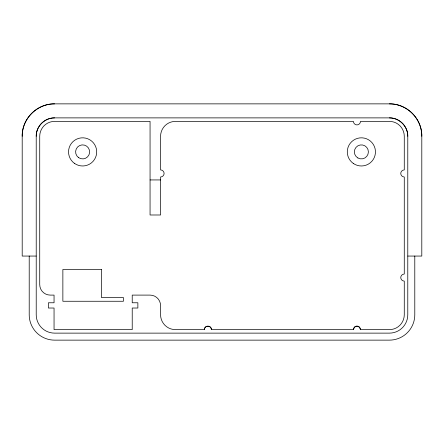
<?xml version="1.0" encoding="UTF-8"?>
<svg xmlns="http://www.w3.org/2000/svg" width="444" height="444" viewBox="0 0 444 444"><rect width="100%" height="100%" fill="white"/><g stroke="black" fill="none" stroke-linecap="round" stroke-linejoin="round"><path stroke-width="0.67" d="M204.395 329.626C204.185 325.125 211.616 325.125 211.405 329.626L353.446 329.626A3.508 3.508 0 0 1 356.954 326.118L359.44 327.156L360.456 329.626L389.399 329.626A14.874 14.874 0 0 0 404.273 314.752L404.273 281.069A3.508 3.508 0 0 1 400.771 277.567A3.508 3.508 0 0 1 404.273 274.059L404.273 176.951A3.508 3.508 0 0 1 400.771 173.449A3.508 3.508 0 0 1 404.273 169.941L404.273 136.258A14.874 14.874 0 0 0 389.399 121.384L360.456 121.384A3.508 3.508 0 0 1 356.954 124.892A3.508 3.508 0 0 1 353.446 121.384L175.452 121.384A14.874 14.874 0 0 0 160.578 136.258L160.578 169.941A3.508 3.508 0 0 1 164.086 173.449A3.508 3.508 0 0 1 160.578 176.951L160.578 214.99L150.061 214.99L150.061 121.384L54.601 121.384A14.874 14.874 0 0 0 39.727 136.258L39.727 284.582A10.517 10.517 0 0 0 50.244 295.099L54.051 295.099L54.051 302.769L48.413 302.769L48.413 308.025L54.051 308.025L54.051 329.615L132.223 329.626L132.223 308.025L137.868 308.025L137.868 302.769L132.223 302.769L132.223 295.099L150.061 295.099A10.517 10.517 0 0 1 160.578 305.611L160.578 314.752A14.874 14.874 0 0 0 175.452 329.626L204.395 329.626A3.508 3.508 0 0 1 207.897 326.118A3.508 3.508 0 0 1 211.405 329.626M353.446 329.626L354.462 327.156L356.954 326.118A3.508 3.508 0 0 1 360.456 329.626M36.219 256.06L22.2 256.06L22.2 136.258C21.717 118.903 37.318 103.446 54.601 103.863L389.399 103.863C406.682 103.446 422.283 118.903 421.8 136.258L421.8 256.06L407.781 256.06M36.219 136.258C35.953 126.418 44.805 117.66 54.601 117.882L389.399 117.882C399.195 117.66 408.047 126.418 407.781 136.258L407.781 314.752A18.376 18.376 0 0 1 389.399 333.128L54.601 333.128A18.376 18.376 0 0 1 36.219 314.752L36.219 136.258A18.376 18.376 0 0 1 54.601 117.882M150.061 179.937L160.578 179.937M414.79 256.06L414.79 314.752A25.391 25.391 0 0 1 389.399 340.137L54.601 340.137A25.391 25.391 0 0 1 29.21 314.752L29.21 256.06M389.399 117.882A18.376 18.376 0 0 1 407.781 136.258M389.399 103.863A32.401 32.401 0 0 1 421.8 136.258M22.2 136.258A32.401 32.401 0 0 1 54.601 103.863M101.421 269.48L62.865 269.48L62.865 301.26L123.41 301.26L123.41 297.524L101.421 297.524L101.421 269.48M357.875 157.964A7.01 7.01 0 0 0 368.387 151.892A7.01 7.01 0 0 0 357.875 145.821A7.01 7.01 0 0 0 357.875 157.964M353.269 163.409A14.08 14.08 0 0 0 375.402 153.158A14.08 14.08 0 0 0 355.461 139.116A14.08 14.08 0 0 0 353.269 163.409M78.588 157.626A7.01 7.01 0 0 0 89.605 152.525A7.01 7.01 0 0 0 79.676 145.532A7.01 7.01 0 0 0 78.588 157.626M74.514 163.409A14.08 14.08 0 0 0 96.648 153.158A14.08 14.08 0 0 0 76.707 139.116A14.08 14.08 0 0 0 74.514 163.409"/></g></svg>
